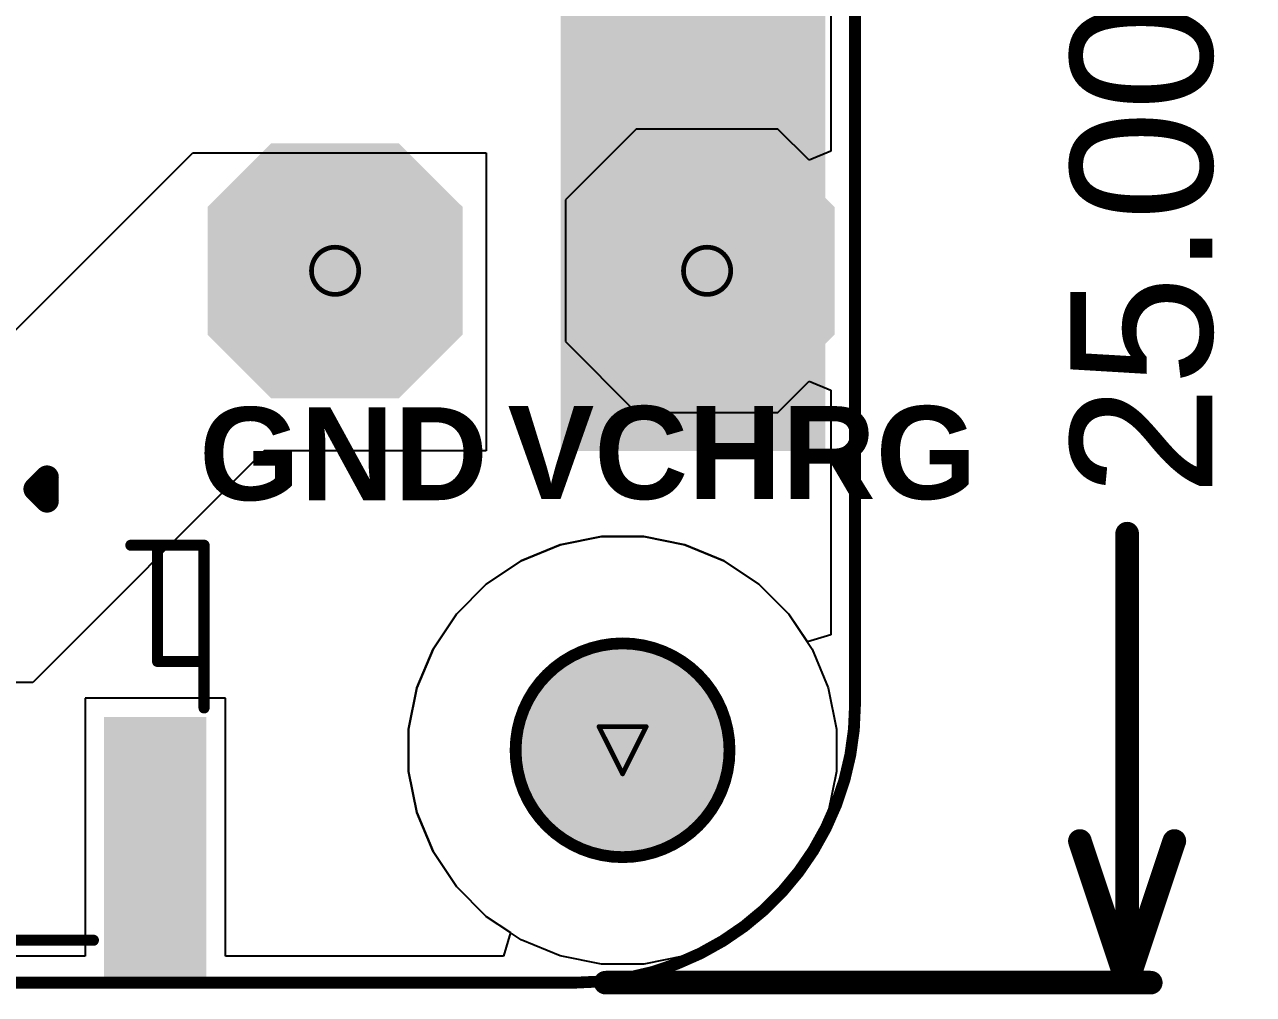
# Model space of a CAD drawing. Header units: inches. Extents: x -3 to 177, y -3 to 56.
# Drawn here: x 13.57 to 26.78, y -2.63 to 7.81 of the extents above; entities that cross this region are included whole.
import ezdxf

# ---------------------------------------------------------------- set-up
doc = ezdxf.new("R2010")
doc.units = ezdxf.units.IN
for name, color, linetype in [('Board Outline', 216, 'Continuous'), ('Bottom Layer', 5, 'Continuous'), ('Bottom Overlay', 54, 'Continuous'), ('Bottom Paste', 16, 'Continuous'), ('Bottom Solder', 6, 'Continuous'), ('Dimension', 6, 'Continuous'), ('Drill Drawing', 1, 'Continuous'), ('Multi-Layer', 9, 'Continuous'), ('Pad Holes', 156, 'Continuous'), ('Top Layer', 1, 'Continuous'), ('Top Overlay', 2, 'Continuous'), ('Top Solder', 216, 'Continuous')]:
    doc.layers.add(name, color=color, linetype=linetype)
doc.styles.add('Arial', font='', dxfattribs={"height": 0.2})
doc.styles.add('Arial_Bold', font='', dxfattribs={"height": 0.2})
doc.styles.get('Arial').set_extended_font_data('Arial')
doc.styles.get('Arial_Bold').set_extended_font_data('Arial', bold=True)

# ---------------------------------------------------------------- blocks, each defined once
blk = doc.blocks.new('W_______2_54_1_0_6')
at = {"layer": 'Bottom Layer'}
blk.add_hatch(color=5, dxfattribs=at).paths.add_polyline_path([(-3.365, 0.77), (-4.635, 0.77), (-5.27, 0.135), (-5.27, -1.135), (-4.635, -1.77), (-3.365, -1.77), (-2.73, -1.135), (-2.73, 0.135)])
at = {"layer": 'Bottom Solder'}
blk.add_hatch(color=6, dxfattribs=at).paths.add_polyline_path([(-3.314, 0.872), (-4.686, 0.872), (-5.372, 0.186), (-5.372, -1.186), (-4.686, -1.872), (-3.314, -1.872), (-2.628, -1.186), (-2.628, 0.186)])
at = {"layer": 'Multi-Layer'}
blk.add_hatch(color=9, dxfattribs=at).paths.add_polyline_path([(-3.365, 0.77), (-4.635, 0.77), (-5.27, 0.135), (-5.27, -1.135), (-4.635, -1.77), (-3.365, -1.77), (-2.73, -1.135), (-2.73, 0.135)])
at = {"layer": 'Pad Holes'}
h = blk.add_hatch(color=7, dxfattribs=at)
edge = h.paths.add_edge_path()
edge.add_arc((-4, -0.5), 0.508, 0, 360)
at = {"layer": 'Top Layer'}
blk.add_hatch(color=1, dxfattribs=at).paths.add_polyline_path([(-3.365, 0.77), (-4.635, 0.77), (-5.27, 0.135), (-5.27, -1.135), (-4.635, -1.77), (-3.365, -1.77), (-2.73, -1.135), (-2.73, 0.135)])
at = {"layer": 'Top Solder'}
blk.add_hatch(color=216, dxfattribs=at).paths.add_polyline_path([(-3.314, 0.872), (-4.686, 0.872), (-5.372, 0.186), (-5.372, -1.186), (-4.686, -1.872), (-3.314, -1.872), (-2.628, -1.186), (-2.628, 0.186)])
blk = doc.blocks.new('W_______2_54_1_0_7')
at = {"layer": 'Bottom Layer'}
blk.add_hatch(color=5, dxfattribs=at).paths.add_polyline_path([(0.635, 0.770001), (-0.635, 0.770001), (-1.27, 0.135001), (-1.27, -1.134999), (-0.635, -1.769999), (0.635, -1.769999), (1.27, -1.134999), (1.27, 0.135001)])
at = {"layer": 'Bottom Solder'}
blk.add_hatch(color=6, dxfattribs=at).paths.add_polyline_path([(0.6858, 0.871601), (-0.6858, 0.871601), (-1.3716, 0.185801), (-1.3716, -1.185799), (-0.6858, -1.871599), (0.6858, -1.871599), (1.3716, -1.185799), (1.3716, 0.185801)])
at = {"layer": 'Multi-Layer'}
blk.add_hatch(color=9, dxfattribs=at).paths.add_polyline_path([(0.635, 0.770001), (-0.635, 0.770001), (-1.27, 0.135001), (-1.27, -1.134999), (-0.635, -1.769999), (0.635, -1.769999), (1.27, -1.134999), (1.27, 0.135001)])
at = {"layer": 'Pad Holes'}
h = blk.add_hatch(color=7, dxfattribs=at)
edge = h.paths.add_edge_path()
edge.add_arc((0, -0.499999), 0.508, 0, 360)
at = {"layer": 'Top Layer'}
blk.add_hatch(color=1, dxfattribs=at).paths.add_polyline_path([(0.635, 0.770001), (-0.635, 0.770001), (-1.27, 0.135001), (-1.27, -1.134999), (-0.635, -1.769999), (0.635, -1.769999), (1.27, -1.134999), (1.27, 0.135001)])
at = {"layer": 'Top Solder'}
blk.add_hatch(color=216, dxfattribs=at).paths.add_polyline_path([(0.6858, 0.871601), (-0.6858, 0.871601), (-1.3716, 0.185801), (-1.3716, -1.185799), (-0.6858, -1.871599), (0.6858, -1.871599), (1.3716, -1.185799), (1.3716, 0.185801)])
blk = doc.blocks.new('SM06B_GHS_TB_LF__SN__B_10')
at = {"layer": 'Bottom Layer'}
for points in [[(-5.475, 3.099), (-4.475, 3.099), (-4.475, 0.399), (-5.475, 0.399)], [(4.475, 3.099), (5.475, 3.099), (5.475, 0.399), (4.475, 0.399)], [(-3.425, -0.899), (-2.825, -0.899), (-2.825, -2.599), (-3.425, -2.599)], [(-2.176, -0.899), (-1.576, -0.899), (-1.576, -2.599), (-2.176, -2.599)], [(-0.925, -0.899), (-0.325, -0.899), (-0.325, -2.599), (-0.925, -2.599)], [(0.325, -0.899), (0.925, -0.899), (0.925, -2.599), (0.325, -2.599)], [(1.575, -0.899), (2.175, -0.899), (2.175, -2.599), (1.575, -2.599)], [(2.824, -0.899), (3.424, -0.899), (3.424, -2.599), (2.824, -2.599)]]:
    blk.add_hatch(color=5, dxfattribs=at).paths.add_polyline_path(points)
at = {"layer": 'Bottom Paste'}
for points in [[(-5.475, 3.099), (-4.475, 3.099), (-4.475, 0.399), (-5.475, 0.399)], [(4.475, 3.099), (5.475, 3.099), (5.475, 0.399), (4.475, 0.399)], [(-3.425, -0.899), (-2.825, -0.899), (-2.825, -2.599), (-3.425, -2.599)], [(-2.176, -0.899), (-1.576, -0.899), (-1.576, -2.599), (-2.176, -2.599)], [(-0.925, -0.899), (-0.325, -0.899), (-0.325, -2.599), (-0.925, -2.599)], [(0.325, -0.899), (0.925, -0.899), (0.925, -2.599), (0.325, -2.599)], [(1.575, -0.899), (2.175, -0.899), (2.175, -2.599), (1.575, -2.599)], [(2.824, -0.899), (3.424, -0.899), (3.424, -2.599), (2.824, -2.599)]]:
    blk.add_hatch(color=16, dxfattribs=at).paths.add_polyline_path(points)
at = {"layer": 'Bottom Solder'}
for points in [[(-5.525, 3.15), (-4.424, 3.15), (-4.424, 0.348), (-5.525, 0.348)], [(4.424, 3.15), (5.525, 3.15), (5.525, 0.349), (4.424, 0.349)], [(-3.476, -0.849), (-2.775, -0.849), (-2.775, -2.65), (-3.476, -2.65)], [(-2.226, -0.849), (-1.525, -0.849), (-1.525, -2.65), (-2.226, -2.65)], [(-0.976, -0.849), (-0.275, -0.849), (-0.275, -2.65), (-0.976, -2.65)], [(0.274, -0.849), (0.975, -0.849), (0.975, -2.65), (0.274, -2.65)], [(1.524, -0.849), (2.225, -0.849), (2.225, -2.65), (1.524, -2.65)], [(2.774, -0.849), (3.475, -0.849), (3.475, -2.65), (2.774, -2.65)]]:
    blk.add_hatch(color=6, dxfattribs=at).paths.add_polyline_path(points)
at = {"layer": 'Bottom Overlay'}
for points in [[(-0.45, 2.75, 0.12, 0.12, 0), (-4.31, 2.75, 0.12, 0.12, 0)], [(4.31, 2.75, 0.12, 0.12, 0), (-0.45, 2.75, 0.12, 0.12, 0)], [(-5.5, 0.25, 0.12, 0.12, 0), (-5.5, -1.5, 0.12, 0.12, 0)], [(5.5, 0.25, 0.12, 0.12, 0), (5.5, -1.5, 0.12, 0.12, 0)], [(-5, -0.25, 0.12, 0.12, 0), (-5.464, -0.25, 0.12, 0.12, 0)], [(-5, -0.25, 0.12, 0.12, 0), (-5, -1.5, 0.12, 0.12, 0)], [(5.5, -0.25, 0.12, 0.12, 0), (5, -0.25, 0.12, 0.12, 0)], [(5, -0.25, 0.12, 0.12, 0), (5, -1.5, 0.12, 0.12, 0)], [(-4.713, -1.5, 0.12, 0.12, 0), (-5.5, -1.5, 0.12, 0.12, 0)], [(5.5, -1.5, 0.12, 0.12, 0), (4.75, -1.5, 0.12, 0.12, 0)], [(-3.811, -1.978, 0.254, 0.254, 0), (-3.811, -2.232, 0.254, 0.254, 0)], [(-3.684, -2.105, 0.254, 0.254, 0), (-3.811, -1.978, 0.254, 0.254, 0)], [(-3.684, -2.105, 0.254, 0.254, 0), (-3.811, -2.232, 0.254, 0.254, 0)]]:
    blk.add_lwpolyline(points, format="xyseb", dxfattribs=at)
for points in [[(-4.34, 2.75, 0.06, 0.06, 1), (-4.28, 2.75, 0.06, 0.06, 1)], [(-0.48, 2.75, 0.06, 0.06, 1), (-0.42, 2.75, 0.06, 0.06, 1)], [(-0.48, 2.75, 0.06, 0.06, 1), (-0.42, 2.75, 0.06, 0.06, 1)], [(4.28, 2.75, 0.06, 0.06, 1), (4.34, 2.75, 0.06, 0.06, 1)], [(-5.53, 0.25, 0.06, 0.06, 1), (-5.47, 0.25, 0.06, 0.06, 1)], [(5.47, 0.25, 0.06, 0.06, 1), (5.53, 0.25, 0.06, 0.06, 1)], [(-5.494, -0.25, 0.06, 0.06, 1), (-5.434, -0.25, 0.06, 0.06, 1)], [(-5.03, -0.25, 0.06, 0.06, 1), (-4.97, -0.25, 0.06, 0.06, 1)], [(-5.03, -0.25, 0.06, 0.06, 1), (-4.97, -0.25, 0.06, 0.06, 1)], [(4.97, -0.25, 0.06, 0.06, 1), (5.03, -0.25, 0.06, 0.06, 1)], [(4.97, -0.25, 0.06, 0.06, 1), (5.03, -0.25, 0.06, 0.06, 1)], [(5.47, -0.25, 0.06, 0.06, 1), (5.53, -0.25, 0.06, 0.06, 1)], [(-5.53, -1.5, 0.06, 0.06, 1), (-5.47, -1.5, 0.06, 0.06, 1)], [(-5.53, -1.5, 0.06, 0.06, 1), (-5.47, -1.5, 0.06, 0.06, 1)], [(-5.03, -1.5, 0.06, 0.06, 1), (-4.97, -1.5, 0.06, 0.06, 1)], [(-4.743, -1.5, 0.06, 0.06, 1), (-4.683, -1.5, 0.06, 0.06, 1)], [(4.72, -1.5, 0.06, 0.06, 1), (4.78, -1.5, 0.06, 0.06, 1)], [(4.97, -1.5, 0.06, 0.06, 1), (5.03, -1.5, 0.06, 0.06, 1)], [(5.47, -1.5, 0.06, 0.06, 1), (5.53, -1.5, 0.06, 0.06, 1)], [(5.47, -1.5, 0.06, 0.06, 1), (5.53, -1.5, 0.06, 0.06, 1)], [(-3.875, -1.978, 0.127, 0.127, 1), (-3.748, -1.978, 0.127, 0.127, 1)], [(-3.875, -1.978, 0.127, 0.127, 1), (-3.748, -1.978, 0.127, 0.127, 1)], [(-3.748, -2.105, 0.127, 0.127, 1), (-3.621, -2.105, 0.127, 0.127, 1)], [(-3.748, -2.105, 0.127, 0.127, 1), (-3.621, -2.105, 0.127, 0.127, 1)], [(-3.875, -2.232, 0.127, 0.127, 1), (-3.748, -2.232, 0.127, 0.127, 1)], [(-3.875, -2.232, 0.127, 0.127, 1), (-3.748, -2.232, 0.127, 0.127, 1)]]:
    blk.add_lwpolyline(points, format="xyseb", close=True, dxfattribs=at)

msp = doc.modelspace()

# ---------------------------------------------------------------- hatches: boundary and pattern name
at = {"layer": 'Bottom Solder'}
h = msp.add_hatch(color=6, dxfattribs=at)
edge = h.paths.add_edge_path()
edge.add_arc((20, 0), 0.102, 0, 360)
at = {"layer": 'Pad Holes'}
h = msp.add_hatch(color=7, dxfattribs=at)
edge = h.paths.add_edge_path()
edge.add_arc((20, 0), 1.15, 0, 360)
at = {"layer": 'Top Layer'}
msp.add_hatch(color=1, dxfattribs=at).paths.add_polyline_path([(19.334, 3.221), (22.179, 3.221), (22.179, 13.533), (19.334, 13.533)])
at = {"layer": 'Top Solder'}
h = msp.add_hatch(color=216, dxfattribs=at)
edge = h.paths.add_edge_path()
edge.add_arc((20, 0), 0.102, 0, 360)

# ---------------------------------------------------------------- linework, layer by layer
at = {"layer": 'Board Outline'}
for points in [[(22.5, 0.5, 0.127, 0.127, 0), (22.5, 19.5, 0.127, 0.127, 0)], [(22.5, 0.5, 0.127, 0.127, -0.414214), (19.5, -2.5, 0.127, 0.127, 0)], [(0.5, -2.5, 0.127, 0.127, 0), (19.5, -2.5, 0.127, 0.127, 0)]]:
    msp.add_lwpolyline(points, format="xyseb", dxfattribs=at)
for points in [[(21.15, 0, 0.127, 0.127, 1), (18.85, 0, 0.127, 0.127, 1)], [(22.468, 0.5, 0.0635, 0.0635, 1), (22.532, 0.5, 0.0635, 0.0635, 1)], [(22.468, 0.5, 0.0635, 0.0635, 1), (22.532, 0.5, 0.0635, 0.0635, 1)], [(18.818, 0, 0.0635, 0.0635, 1), (18.882, 0, 0.0635, 0.0635, 1)], [(21.118, 0, 0.0635, 0.0635, 1), (21.182, 0, 0.0635, 0.0635, 1)], [(19.468, -2.5, 0.0635, 0.0635, 1), (19.532, -2.5, 0.0635, 0.0635, 1)], [(19.468, -2.5, 0.0635, 0.0635, 1), (19.532, -2.5, 0.0635, 0.0635, 1)]]:
    msp.add_lwpolyline(points, format="xyseb", close=True, dxfattribs=at)
at = {"layer": 'Bottom Layer'}
for p, q in [((22.241, 16.302), (22.241, 6.445)), ((20.147, 6.683), (19.385, 5.921)), ((21.671, 6.683), (20.147, 6.683)), ((22.006, 6.348), (21.671, 6.683)), ((22.241, 6.445), (22.006, 6.348)), ((19.385, 5.921), (19.385, 4.397)), ((19.385, 4.397), (20.147, 3.635)), ((21.671, 3.635), (22.006, 3.97)), ((22.006, 3.97), (22.241, 3.873)), ((22.241, 3.873), (22.241, 1.243)), ((20.147, 3.635), (21.671, 3.635)), ((19.329, 2.212), (19.773, 2.3)), ((19.773, 2.3), (19.329, 2.212)), ((19.773, 2.3), (20, 2.3)), ((20.227, 2.3), (19.773, 2.3)), ((20, 2.3), (20.227, 2.3)), ((20.227, 2.3), (20.671, 2.212)), ((20.671, 2.212), (20.227, 2.3)), ((18.911, 2.038), (19.329, 2.212)), ((19.329, 2.212), (18.911, 2.038)), ((20.671, 2.212), (21.089, 2.038)), ((21.089, 2.038), (20.671, 2.212)), ((18.534, 1.787), (18.911, 2.038)), ((18.911, 2.038), (18.534, 1.787)), ((21.089, 2.038), (21.466, 1.787)), ((21.466, 1.787), (21.089, 2.038)), ((18.213, 1.466), (18.534, 1.787)), ((18.534, 1.787), (18.213, 1.466)), ((21.466, 1.787), (21.787, 1.466)), ((21.787, 1.466), (21.466, 1.787)), ((17.962, 1.089), (18.213, 1.466)), ((18.213, 1.466), (17.962, 1.089)), ((21.787, 1.466), (22.038, 1.089)), ((21.987, 1.166), (21.787, 1.466)), ((22.241, 1.243), (21.987, 1.166)), ((17.788, 0.671), (17.962, 1.089)), ((17.962, 1.089), (17.788, 0.671)), ((22.038, 1.089), (22.212, 0.671)), ((17.7, 0.227), (17.788, 0.671)), ((17.788, 0.671), (17.7, 0.227)), ((22.212, 0.671), (22.3, 0.227)), ((15.729, 0.561), (14.221, 0.561)), ((14.221, 0.561), (14.221, -2.215)), ((15.729, -2.215), (15.729, 0.561)), ((17.7, 0), (17.7, 0.227)), ((17.7, 0.227), (17.7, -0.227)), ((22.3, 0.227), (22.3, 0)), ((17.7, -0.227), (17.7, 0)), ((22.3, 0), (22.3, -0.227)), ((17.788, -0.671), (17.7, -0.227)), ((17.7, -0.227), (17.788, -0.671)), ((22.3, -0.227), (22.212, -0.671)), ((17.962, -1.089), (17.788, -0.671)), ((17.788, -0.671), (17.962, -1.089)), ((22.212, -0.671), (22.038, -1.089)), ((18.213, -1.466), (17.962, -1.089)), ((17.962, -1.089), (18.213, -1.466)), ((22.038, -1.089), (21.787, -1.466)), ((18.534, -1.787), (18.213, -1.466)), ((18.213, -1.466), (18.534, -1.787)), ((21.787, -1.466), (21.466, -1.787)), ((18.911, -2.038), (18.534, -1.787)), ((18.534, -1.787), (18.795, -1.961)), ((21.466, -1.787), (21.089, -2.038)), ((18.795, -1.961), (18.718, -2.215)), ((19.329, -2.212), (18.911, -2.038)), ((21.089, -2.038), (20.671, -2.212)), ((14.221, -2.215), (5.779, -2.215)), ((18.718, -2.215), (15.729, -2.215)), ((19.773, -2.3), (19.329, -2.212)), ((20.671, -2.212), (20.227, -2.3)), ((20, -2.3), (19.773, -2.3)), ((20, -2.3), (20, -2.3)), ((20.227, -2.3), (20, -2.3))]:
    msp.add_line(p, q, dxfattribs=at)
at = {"layer": 'Dimension'}
for points in [[(25.425, -2.5, 0.254, 0.254, 0), (25.425, 2.331, 0.254, 0.254, 0)], [(24.917, -0.976, 0.254, 0.254, 0), (25.425, -2.5, 0.254, 0.254, 0)], [(25.425, -2.5, 0.254, 0.254, 0), (25.933, -0.976, 0.254, 0.254, 0)], [(19.817, -2.5, 0.254, 0.254, 0), (25.679, -2.5, 0.254, 0.254, 0)]]:
    msp.add_lwpolyline(points, format="xyseb", dxfattribs=at)
for points in [[(25.362, 2.331, 0.127, 0.127, 1), (25.489, 2.331, 0.127, 0.127, 1)], [(24.854, -0.976, 0.127, 0.127, 1), (24.981, -0.976, 0.127, 0.127, 1)], [(25.87, -0.976, 0.127, 0.127, 1), (25.997, -0.976, 0.127, 0.127, 1)], [(19.754, -2.5, 0.127, 0.127, 1), (19.881, -2.5, 0.127, 0.127, 1)], [(25.362, -2.5, 0.127, 0.127, 1), (25.489, -2.5, 0.127, 0.127, 1)], [(25.362, -2.5, 0.127, 0.127, 1), (25.489, -2.5, 0.127, 0.127, 1)], [(25.362, -2.5, 0.127, 0.127, 1), (25.489, -2.5, 0.127, 0.127, 1)], [(25.616, -2.5, 0.127, 0.127, 1), (25.743, -2.5, 0.127, 0.127, 1)]]:
    msp.add_lwpolyline(points, format="xyseb", close=True, dxfattribs=at)
at = {"layer": 'Drill Drawing'}
for points in [[(17.163, 5.159, 0.0508, 0.0508, 1), (16.655, 5.159, 0.0508, 0.0508, 1)], [(21.163, 5.159, 0.0508, 0.0508, 1), (20.655, 5.159, 0.0508, 0.0508, 1)], [(16.642, 5.159, 0.0254, 0.0254, 1), (16.668, 5.159, 0.0254, 0.0254, 1)], [(17.15, 5.159, 0.0254, 0.0254, 1), (17.176, 5.159, 0.0254, 0.0254, 1)], [(20.642, 5.159, 0.0254, 0.0254, 1), (20.668, 5.159, 0.0254, 0.0254, 1)], [(21.15, 5.159, 0.0254, 0.0254, 1), (21.176, 5.159, 0.0254, 0.0254, 1)], [(19.733, 0.254, 0.0254, 0.0254, 1), (19.759, 0.254, 0.0254, 0.0254, 1)], [(19.733, 0.254, 0.0254, 0.0254, 1), (19.759, 0.254, 0.0254, 0.0254, 1)], [(20.241, 0.254, 0.0254, 0.0254, 1), (20.267, 0.254, 0.0254, 0.0254, 1)], [(20.241, 0.254, 0.0254, 0.0254, 1), (20.267, 0.254, 0.0254, 0.0254, 1)], [(19.987, -0.254, 0.0254, 0.0254, 1), (20.013, -0.254, 0.0254, 0.0254, 1)], [(19.987, -0.254, 0.0254, 0.0254, 1), (20.013, -0.254, 0.0254, 0.0254, 1)]]:
    msp.add_lwpolyline(points, format="xyseb", close=True, dxfattribs=at)
for points in [[(19.746, 0.254, 0.0508, 0.0508, 0), (20.254, 0.254, 0.0508, 0.0508, 0)], [(19.746, 0.254, 0.0508, 0.0508, 0), (20, -0.254, 0.0508, 0.0508, 0)], [(20, -0.254, 0.0508, 0.0508, 0), (20.254, 0.254, 0.0508, 0.0508, 0)]]:
    msp.add_lwpolyline(points, format="xyseb", dxfattribs=at)
at = {"layer": 'Top Layer'}
for p, q in [((12.171, 3.221), (15.38, 6.429)), ((15.38, 6.429), (18.535, 6.429)), ((18.535, 6.429), (18.535, 3.221)), ((16.147, 3.221), (13.658, 0.731)), ((18.535, 3.221), (16.147, 3.221)), ((13.658, 0.731), (6.406, 0.731))]:
    msp.add_line(p, q, dxfattribs=at)

# ---------------------------------------------------------------- block references
for name in ['W_______2_54_1_0_6', 'W_______2_54_1_0_7']:
    msp.add_blockref(name, (20.909, 5.659))
at = {"rotation": 180}
msp.add_blockref('SM06B_GHS_TB_LF__SN__B_10', (10, 0.706), dxfattribs=at)

# ---------------------------------------------------------------- texts
at = {"layer": 'Dimension', "style": 'Arial'}
msp.add_text('25.00 (mm)', height=1.524, rotation=90, dxfattribs=at).set_placement((26.34, 2.738))
at = {"layer": 'Top Overlay', "style": 'Arial_Bold'}
for s, p in [('GND', (15.447, 2.691)), ('VCHRG', (18.764, 2.703))]:
    msp.add_text(s, height=1, dxfattribs=at).set_placement(p)

doc.saveas('drawing.dxf')
